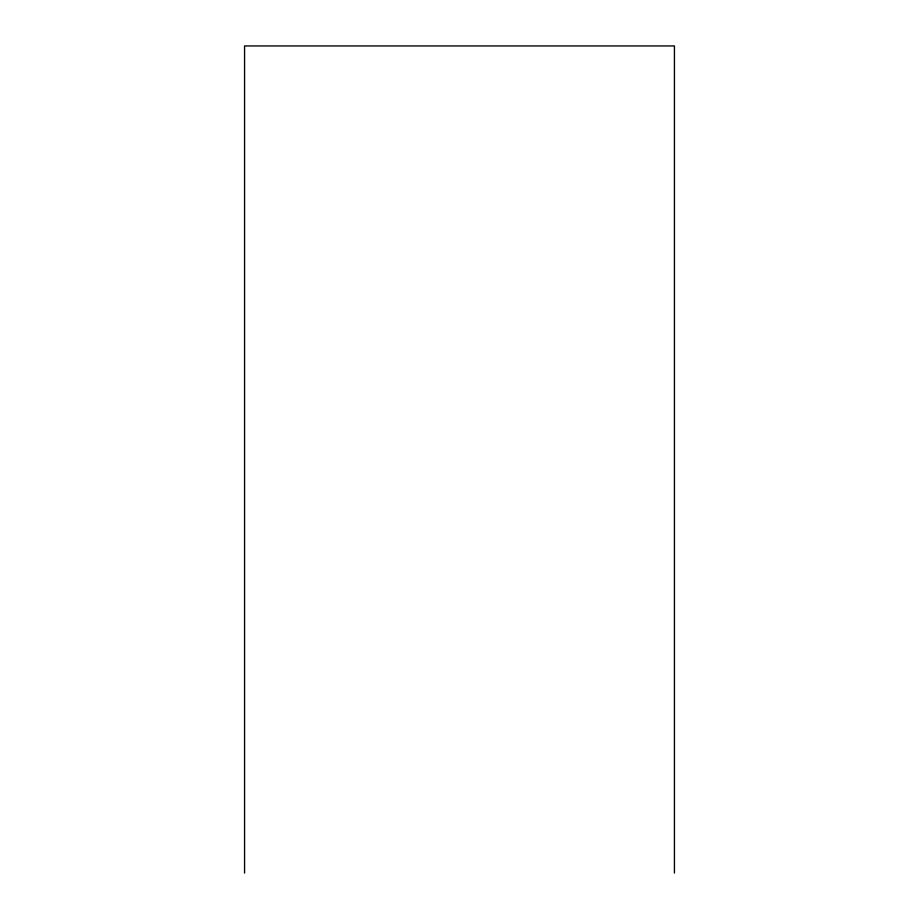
<?xml version="1.0" encoding="UTF-8"?>
<svg xmlns="http://www.w3.org/2000/svg" width="919" height="919" viewBox="0 0 919 919"><rect width="100%" height="100%" fill="white"/><g stroke="black" fill="none" stroke-linecap="round" stroke-linejoin="round"><path stroke-width="1.38" d="M674.431 873.05L674.431 45.95L244.569 45.95L244.569 873.05"/></g></svg>
